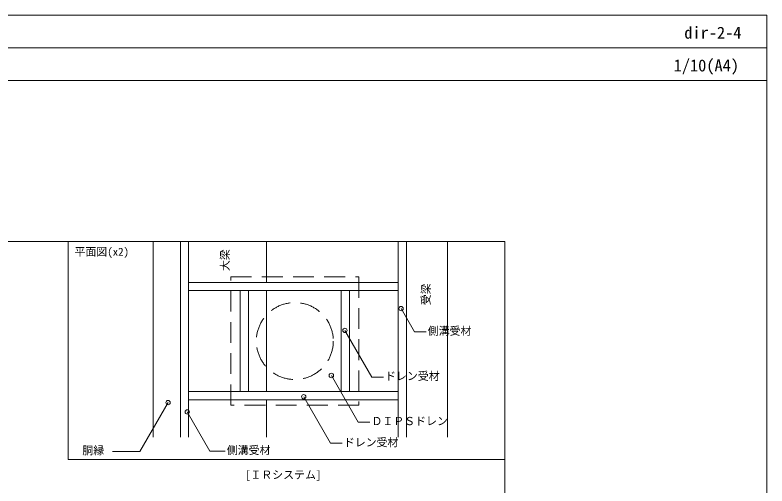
# Model space of a CAD drawing. Units: millimetres, scale not verified. Extents: x -1380 to 1380, y -955 to 955.
# Drawn here: x 2 to 1380, y 92 to 955 of the extents above; entities that cross this region are included whole.
import ezdxf
from ezdxf.enums import TextEntityAlignment as Align

# ---------------------------------------------------------------- set-up
doc = ezdxf.new("R2010")
doc.units = ezdxf.units.MM
doc.header["$LTSCALE"] = 3
doc.linetypes.add('USER1', pattern=[19.05, 12.7, -6.35])
for name, color, linetype, lineweight in [('0-0_0', 7, 'Continuous', 18), ('0-3_MOJI', 7, 'Continuous', 18), ('0-7_KANAMONO', 5, 'Continuous', 18), ('0-8_TEKKOTU', 7, 'Continuous', 18), ('0-9_doubuti', 5, 'Continuous', 18), ('0-D_WAKU', 7, 'Continuous', 18)]:
    doc.layers.add(name, color=color, linetype=linetype, lineweight=lineweight)
doc.styles.add('ＭＳ ゴシック', font='')
doc.styles.get('ＭＳ ゴシック').set_extended_font_data('MS Gothic')

msp = doc.modelspace()

# ---------------------------------------------------------------- linework, layer by layer
at = {"layer": '0-0_0'}
msp.add_line((-1380.032, 894.954), (1379.968, 894.954), dxfattribs=at)
msp.add_lwpolyline([(-900.032, -660.046), (899.968, -660.046), (899.968, 539.954), (-900.032, 539.954)], close=True, dxfattribs=at)
at = {"layer": '0-3_MOJI'}
for points in [[(755.549, 374.108), (734.382, 374.108), (709.737, 416.795)], [(677.336, 291.365), (656.17, 291.365), (606.879, 376.739)], [(652.376, 208.754), (631.21, 208.754), (581.919, 294.128)], [(601.803, 169.8), (580.637, 169.8), (531.346, 255.174)], [(180.805, 155.072), (231.243, 155.072), (282.857, 244.469)], [(387.381, 155.372), (359.561, 155.372), (318.04, 227.288)]]:
    msp.add_lwpolyline(points, dxfattribs=at)
for centre in [(709.737, 416.795), (606.879, 376.739), (581.919, 294.128), (282.857, 244.469), (531.346, 255.174), (318.04, 227.288)]:
    msp.add_circle(centre, 4, dxfattribs=at)
at = {"layer": '0-7_KANAMONO', "linetype": 'USER1'}
msp.add_lwpolyline([(397.537, 474.788), (632.537, 474.788), (632.537, 239.788), (397.537, 239.788)], close=True, dxfattribs=at)
msp.add_circle((515.037, 357.288), 70.5, dxfattribs=at)
at = {"layer": '0-8_TEKKOTU'}
for p, q in [((463.04, 464.788), (463.04, 539.954)), ((794.54, 181.023), (794.54, 539.954)), ((463.04, 264.788), (463.04, 449.788)), ((463.04, 181.023), (463.04, 249.788))]:
    msp.add_line(p, q, dxfattribs=at)
at = {"layer": '0-9_doubuti'}
for p, q in [((255.54, 181.023), (255.54, 539.954)), ((305.54, 181.023), (305.54, 539.954)), ((320.54, 181.023), (320.54, 539.954)), ((704.54, 181.023), (704.54, 539.954)), ((719.54, 181.023), (719.54, 539.954)), ((415.037, 449.788), (415.037, 264.788)), ((430.037, 449.788), (430.037, 264.788)), ((600.037, 449.788), (600.037, 264.788)), ((615.037, 449.788), (615.037, 264.788))]:
    msp.add_line(p, q, dxfattribs=at)
for points in [[(320.54, 464.788), (704.54, 464.788), (704.54, 449.788), (320.54, 449.788)], [(320.54, 249.788), (704.54, 249.788), (704.54, 264.788), (320.54, 264.788)]]:
    msp.add_lwpolyline(points, close=True, dxfattribs=at)
at = {"layer": '0-D_WAKU'}
for points in [[(1379.968, 834.954), (-1380.032, 834.954), (-1380.032, 954.954), (1379.968, 954.954)], [(-1380.032, -955.046), (1379.968, -955.046), (1379.968, 954.954), (-1380.032, 954.954)], [(99.968, 139.954), (899.968, 139.954), (899.968, 539.954), (99.968, 539.954)]]:
    msp.add_lwpolyline(points, close=True, dxfattribs=at)

# ---------------------------------------------------------------- texts
at = {"layer": '0-3_MOJI', "style": 'ＭＳ ゴシック'}
for s, p in [('平面図(x2)', (111.438, 509.232)), ('側溝受材', (758.549, 364.108)), ('ドレン受材', (680.336, 281.365)), ('ＤＩＰＳドレン', (655.376, 198.754)), ('ドレン受材', (604.803, 159.8)), ('胴縁', (125.826, 145.072)), ('側溝受材', (390.381, 145.372)), ('[ＩＲシステム]', (423.719, 100.37))]:
    msp.add_text(s, height=14.66, dxfattribs=at).set_placement(p, align=Align.BOTTOM_LEFT)
for s, p in [('大梁', (398.931, 485.539)), ('受梁', (767.053, 422.986))]:
    msp.add_text(s, height=14.66, rotation=90, dxfattribs=at).set_placement(p, align=Align.BOTTOM_LEFT)
at = {"layer": '0-D_WAKU', "style": 'ＭＳ ゴシック'}
for s, p in [('dir-2-4', (1228.521, 904.954)), ('1/10(A4)', (1209.029, 844.954))]:
    msp.add_text(s, height=21.99, dxfattribs=at).set_placement(p, align=Align.BOTTOM_LEFT)

doc.saveas('drawing.dxf')
